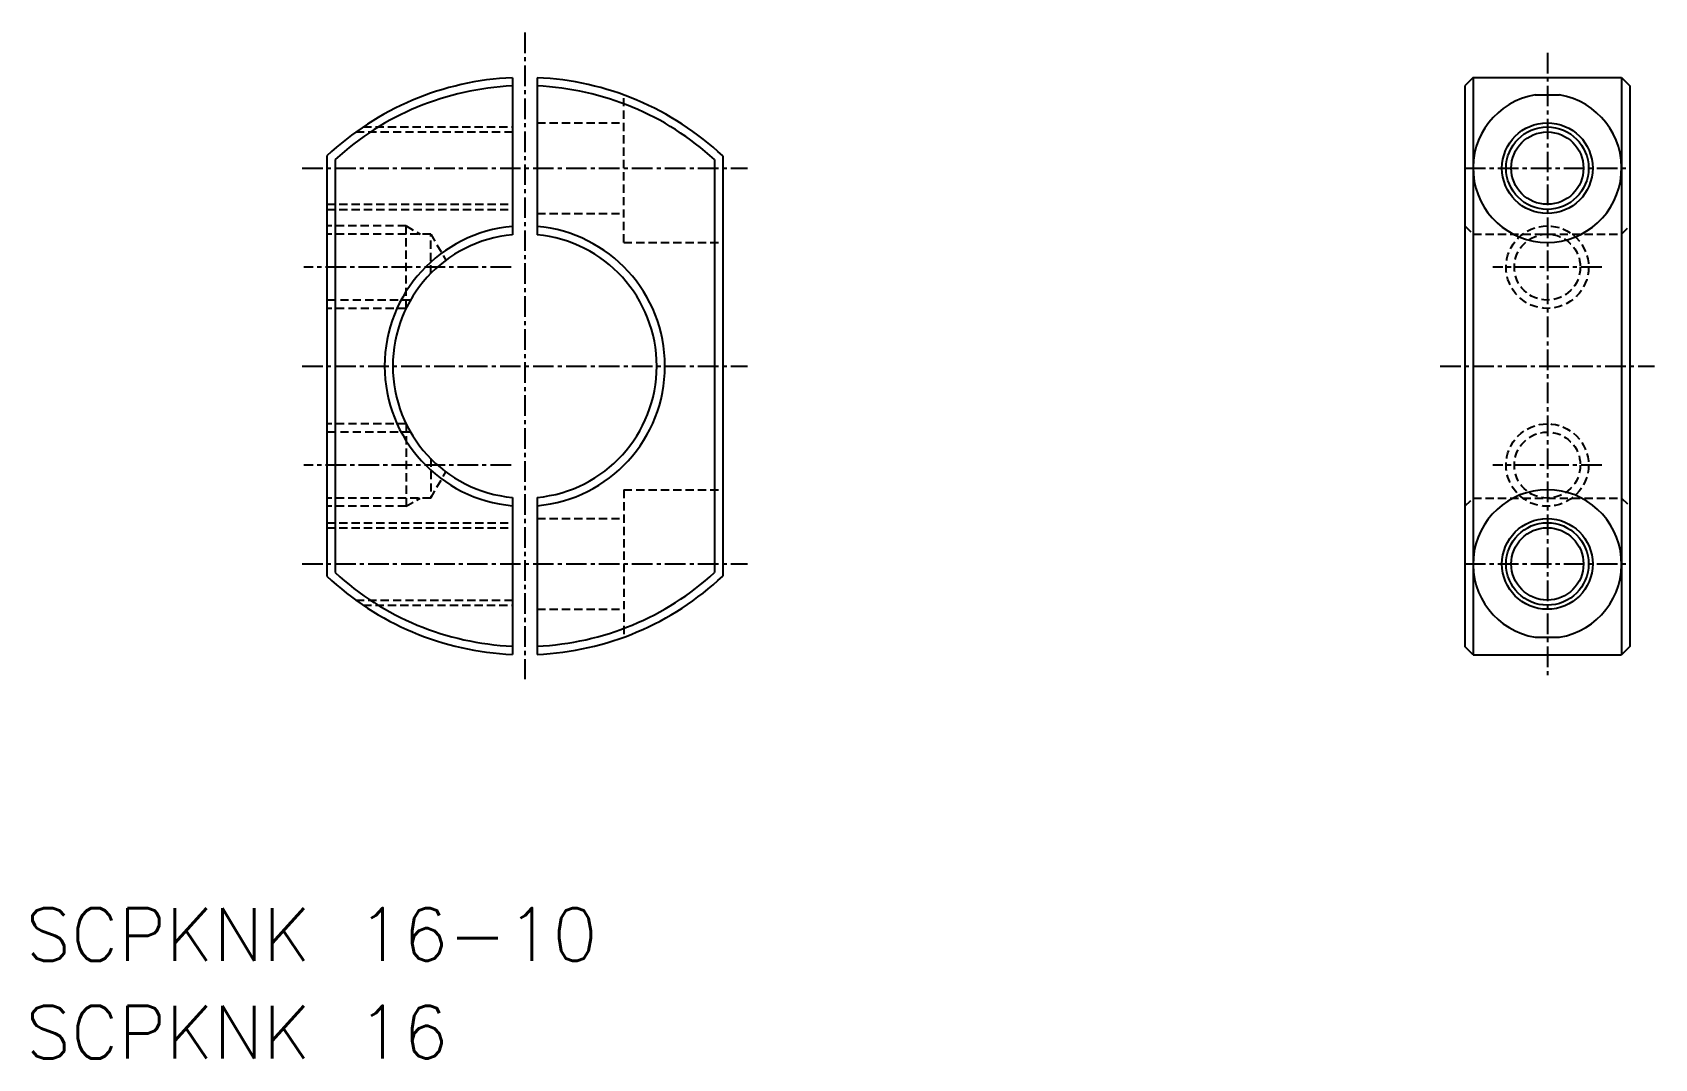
# Model space of a CAD drawing. Extents: x 464.2 to 562.6, y 41.6 to 103.8.
import ezdxf

# ---------------------------------------------------------------- set-up
doc = ezdxf.new("R2010")
doc.units = 0
doc.linetypes.add('CENTER', pattern=[2, 1.25, -0.25, 0.25, -0.25])
doc.linetypes.add('DASHED', pattern=[0.75, 0.5, -0.25])
doc.layers.get('0').update_dxf_attribs({"linetype": 'CONTINUOUS'})
doc.layers.add('CENTER', color=1, linetype='CENTER')
doc.styles.get("Standard").update_dxf_attribs({"font": 'txt.shx', "bigfont": 'bigfont.shx'})

msp = doc.modelspace()

# ---------------------------------------------------------------- linework, layer by layer
at = {"color": 7, "linetype": 'CONTINUOUS'}
for p, q in [((493.31, 101.067), (493.31, 91.548)), ((494.81, 101.067), (494.81, 91.548)), ((551.555, 101.083), (551.055, 100.583)), ((551.055, 100.583), (551.055, 66.583)), ((551.555, 101.083), (560.555, 101.083)), ((551.555, 101.083), (551.555, 66.083)), ((560.555, 101.083), (561.055, 100.583)), ((560.555, 101.083), (560.555, 66.083)), ((561.055, 100.583), (561.055, 66.583)), ((555.319, 100.022), (556.792, 100.022)), ((482.06, 96.321), (482.06, 70.845)), ((482.56, 96.103), (482.56, 71.063)), ((505.56, 96.103), (505.56, 71.063)), ((506.06, 96.321), (506.06, 70.845)), ((493.31, 75.618), (493.31, 66.099)), ((494.81, 75.618), (494.81, 66.099)), ((555.319, 67.144), (556.792, 67.144)), ((551.555, 66.083), (551.055, 66.583)), ((551.555, 66.083), (560.555, 66.083)), ((561.055, 66.583), (560.555, 66.083))]:
    msp.add_line(p, q, dxfattribs=at)
at = {"color": 3, "linetype": 'DASHED'}
for p, q in [((500.06, 91.083), (500.06, 100.022)), ((483.823, 97.777), (493.31, 97.777)), ((484.262, 98.083), (493.31, 98.083)), ((494.81, 98.333), (500.06, 98.333)), ((482.06, 93.39), (493.31, 93.39)), ((482.06, 93.083), (493.31, 93.083)), ((494.81, 92.833), (500.06, 92.833)), ((486.86, 92.083), (482.06, 92.083)), ((488.36, 91.583), (482.06, 91.583)), ((486.86, 87.083), (486.86, 92.083)), ((486.86, 92.083), (487.726, 91.583)), ((488.36, 91.583), (489.276, 89.996)), ((488.36, 89.197), (488.36, 91.583)), ((551.055, 92.083), (551.555, 91.583)), ((551.555, 91.583), (560.555, 91.583)), ((551.555, 91.583), (551.555, 75.583)), ((560.555, 91.583), (561.055, 92.083)), ((560.555, 91.583), (560.555, 75.583)), ((500.06, 91.083), (506.06, 91.083)), ((487.131, 87.583), (482.06, 87.583)), ((486.866, 87.083), (482.06, 87.083)), ((486.866, 80.083), (482.06, 80.083)), ((486.86, 80.083), (486.86, 75.083)), ((487.131, 79.583), (482.06, 79.583)), ((488.36, 77.97), (488.36, 75.583)), ((488.36, 75.583), (489.276, 77.171)), ((500.06, 76.083), (500.06, 67.144)), ((500.06, 76.083), (506.06, 76.083)), ((488.36, 75.583), (482.06, 75.583)), ((486.86, 75.083), (482.06, 75.083)), ((486.86, 75.083), (487.726, 75.583)), ((551.055, 75.083), (551.555, 75.583)), ((551.555, 75.583), (560.555, 75.583)), ((560.555, 75.583), (561.055, 75.083)), ((482.06, 74.083), (493.31, 74.083)), ((482.06, 73.777), (493.31, 73.777)), ((494.81, 74.333), (500.06, 74.333)), ((483.823, 69.39), (493.31, 69.39)), ((484.262, 69.083), (493.31, 69.083)), ((494.81, 68.833), (500.06, 68.833))]:
    msp.add_line(p, q, dxfattribs=at)
at = {"color": 7, "linetype": 'CONTINUOUS'}
for centre, radius in [((556.055, 95.583), 2.75), ((556.055, 95.583), 2.193), ((556.055, 71.583), 2.75), ((556.055, 71.583), 2.193)]:
    msp.add_circle(centre, radius, dxfattribs=at)
at = {"color": 3, "linetype": 'CONTINUOUS'}
for centre in [(556.055, 95.583), (556.055, 71.583)]:
    msp.add_circle(centre, 2.5, dxfattribs=at)
at = {"color": 3, "linetype": 'DASHED'}
for centre, radius in [((556.055, 89.583), 2.5), ((556.055, 89.583), 2), ((556.055, 77.583), 2.5), ((556.055, 77.583), 2)]:
    msp.add_circle(centre, radius, dxfattribs=at)
at = {"color": 7, "linetype": 'CONTINUOUS'}
for centre, radius, start, end in [((494.06, 83.583), 17.5, 92.45629, 133.29181), ((494.06, 83.583), 17, 92.52858, 132.56845), ((494.06, 83.583), 17.5, 46.70819, 87.54371), ((494.06, 83.583), 17, 47.43155, 87.47142), ((556.055, 95.583), 4.5, 99.42278, 80.57722), ((494.06, 83.583), 8.5, 95.06209, 264.93791), ((494.06, 83.583), 8, 95.37938, 264.62062), ((494.06, 83.583), 8.5, 275.06209, 84.93791), ((494.06, 83.583), 8, 275.37938, 84.62062), ((556.055, 71.583), 4.5, 279.42278, 260.57722), ((494.06, 83.583), 17.5, 226.70819, 267.54371), ((494.06, 83.583), 17, 227.43155, 267.47142), ((494.06, 83.583), 17, 272.52858, 312.56845), ((494.06, 83.583), 17.5, 272.45629, 313.29181)]:
    msp.add_arc(centre, radius, start, end, dxfattribs=at)
at = {"layer": 'CENTER', "color": 1, "linetype": 'CENTER'}
for p, q in [((494.06, 103.813), (494.06, 64.599)), ((556.055, 102.583), (556.055, 64.583)), ((480.56, 95.583), (507.56, 95.583)), ((551.055, 95.583), (561.055, 95.583)), ((493.229, 89.583), (480.659, 89.583)), ((559.353, 89.583), (552.758, 89.583)), ((480.56, 83.583), (507.56, 83.583)), ((549.555, 83.583), (562.555, 83.583)), ((493.229, 77.583), (480.659, 77.583)), ((559.353, 77.583), (552.758, 77.583)), ((480.56, 71.583), (507.56, 71.583)), ((551.055, 71.583), (561.055, 71.583))]:
    msp.add_line(p, q, dxfattribs=at)

# ---------------------------------------------------------------- texts
at = {"color": 7, "linetype": 'CONTINUOUS'}
for s, p in [('SCPKNK 16-10', (463.8, 47.519)), ('SCPKNK 16', (463.8, 41.594))]:
    msp.add_text(s, height=3.2, dxfattribs=at).set_placement(p)

doc.saveas('drawing.dxf')
